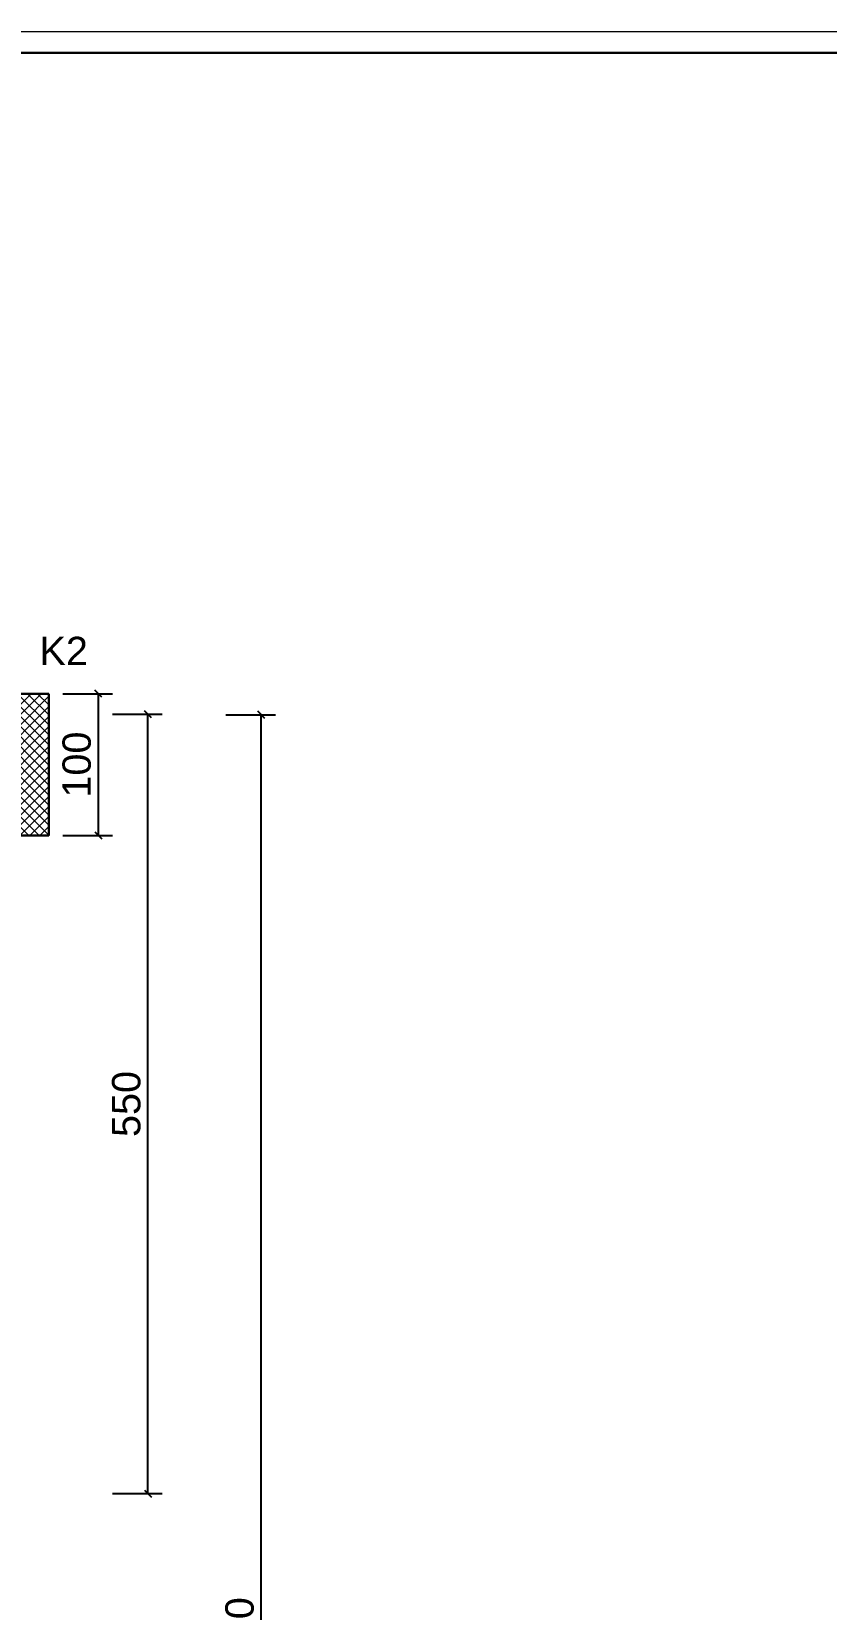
# Model space of a CAD drawing. Header units: millimetres. Extents: x -10 to 1564, y -8 to 383.
# Drawn here: x 9.22 to 20.44, y 13.99 to 36.26 of the extents above; entities that cross this region are included whole.
import ezdxf
from ezdxf.enums import TextEntityAlignment as Align

# ---------------------------------------------------------------- set-up
doc = ezdxf.new("R2010")
doc.units = ezdxf.units.MM
doc.header["$MEASUREMENT"] = 0
doc.layers.get('0').update_dxf_attribs({"lineweight": 5})
for name, color, linetype, lineweight in [('ars', 11, 'Continuous', 0), ('KOL', 1, 'Continuous', 30), ('KOP', 7, 'Continuous', 20), ('KOP GARIS', 1, 'Continuous', 30), ('not', 7, 'Continuous', 20), ('U', 6, 'Continuous', 20)]:
    doc.layers.add(name, color=color, linetype=linetype, lineweight=lineweight)
doc.styles.add('BOLD', font='arial.ttf')
doc.styles.get("Standard").update_dxf_attribs({"font": 'arial.ttf'})
doc.dimstyles.new('SK-50', dxfattribs={"dimscale": 0, "dimtxt": 0.4, "dimasz": 0.1, "dimexe": 0.2, "dimexo": 0, "dimgap": 0.1, "dimtad": 1, "dimdec": 0, "dimlfac": 50, "dimzin": 0, "dimdsep": 46, "dimtxsty": 'Standard', "dimblk": 'OBLIQUE', "dimcen": 0.09, "dimclrd": 256, "dimclre": 256, "dimclrt": 256, "dimadec": 0, "dimazin": 0, "dimtfac": 1, "dimtdec": 0, "dimtofl": 0, "dimtmove": 0, "dimatfit": 3, "dimldrblk": 'OBLIQUE', "dimfxl": 0, "dimtolj": 1, "dimtzin": 0, "dimarcsym": 0})

# ---------------------------------------------------------------- blocks, each defined once
blk = doc.blocks.new('k2')
at = {"layer": 'ars'}
h = blk.add_hatch(dxfattribs=at)
h.set_pattern_fill('_USER', color=256, scale=0.05, angle=45, double=1, pattern_type=0)
h.set_pattern_definition([(45, (0, -5.1), (-0.03535534, 0.03535534), []), (135, (0, -5.1), (-0.03535534, -0.03535534), [])])
h.paths.add_polyline_path([(-0.25, -0.5), (0.25, -0.5), (0.25, 0.5), (-0.25, 0.5)])
at = {"layer": 'KOL'}
blk.add_lwpolyline([(-0.25, -0.5), (0.25, -0.5), (0.25, 0.5), (-0.25, 0.5)], close=True, dxfattribs=at)
blk = doc.blocks.new('_Oblique')
at = {"color": 0, "linetype": 'ByBlock', "lineweight": -2}
blk.add_line((-0.5, -0.5), (0.5, 0.5), dxfattribs=at)
blk = doc.blocks.new('*D231')
at = {"layer": 'Defpoints', "color": 0}
for p in [(9.665, 26.914), (10.165, 26.914), (9.665, 24.914)]:
    blk.add_point(p, dxfattribs=at)
at = {"layer": 'U', "lineweight": -2}
for p, q in [((9.665, 26.914), (10.365, 26.914)), ((10.165, 24.914), (10.165, 26.914)), ((9.665, 24.914), (10.365, 24.914))]:
    blk.add_line(p, q, dxfattribs=at)
at = {"layer": 'U', "lineweight": -2, "xscale": 0.1, "yscale": 0.1, "zscale": 0.1}
for p, rotation in [((10.165, 26.914), 90), ((10.165, 24.914), 270)]:
    blk.add_blockref('_Oblique', p, dxfattribs=dict(at, rotation=rotation))
at = {"layer": 'U', "insert": (9.861, 25.914), "char_height": 0.4, "attachment_point": 5, "rotation": 90}
blk.add_mtext('\\A1;100', dxfattribs=at)
blk = doc.blocks.new('*D238')
at = {"layer": 'Defpoints', "color": 0}
for p in [(10.365, 26.624), (10.865, 26.624), (10.365, 15.623)]:
    blk.add_point(p, dxfattribs=at)
at = {"layer": 'U', "lineweight": -2}
for p, q in [((10.365, 26.624), (11.065, 26.624)), ((10.865, 15.623), (10.865, 26.624)), ((10.365, 15.623), (11.065, 15.623))]:
    blk.add_line(p, q, dxfattribs=at)
at = {"layer": 'U', "lineweight": -2, "xscale": 0.1, "yscale": 0.1, "zscale": 0.1}
for p, rotation in [((10.865, 26.624), 90), ((10.865, 15.623), 270)]:
    blk.add_blockref('_Oblique', p, dxfattribs=dict(at, rotation=rotation))
at = {"layer": 'U', "insert": (10.561, 21.123), "char_height": 0.4, "attachment_point": 5, "rotation": 90}
blk.add_mtext('\\A1;550', dxfattribs=at)
blk = doc.blocks.new('*D239')
at = {"layer": 'Defpoints', "color": 0}
for p in [(11.964, 26.616), (12.464, 26.616), (11.964, 0.414)]:
    blk.add_point(p, dxfattribs=at)
at = {"layer": 'U', "lineweight": -2}
for p, q in [((11.964, 26.616), (12.664, 26.616)), ((12.464, 0.414), (12.464, 26.616)), ((11.964, 0.414), (12.664, 0.414))]:
    blk.add_line(p, q, dxfattribs=at)
at = {"layer": 'U', "lineweight": -2, "xscale": 0.1, "yscale": 0.1, "zscale": 0.1}
for p, rotation in [((12.464, 26.616), 90), ((12.464, 0.414), 270)]:
    blk.add_blockref('_Oblique', p, dxfattribs=dict(at, rotation=rotation))
at = {"layer": 'U', "insert": (12.16, 13.54), "char_height": 0.4, "attachment_point": 5, "rotation": 90}
blk.add_mtext('\\A1;1310', dxfattribs=at)
blk = doc.blocks.new('KOP A3 DED')
blk.add_lwpolyline([(-21, 29.697), (21, 29.697), (21, 0), (-21, 0), (-21, 29.697)])
at = {"layer": 'KOP GARIS'}
blk.add_lwpolyline([(-20.8, 29.497), (20.8, 29.497), (20.8, 0.2), (-20.8, 0.2)], close=True, dxfattribs=at)
at = {"layer": 'KOP', "style": 'BOLD'}
for tag, p in [('JUDUL1', (15.945, 4.092)), ('JUDUL2', (15.945, 3.747)), ('JUDUL3', (15.945, 3.427)), ('NO', (17.215, 1.101)), ('REFF', (17.207, 0.727)), ('FILE', (17.189, 0.336))]:
    blk.add_attdef(tag, p, '', height=0.12, dxfattribs=at)
for tag, p in [('SCALE1', (18.171, 1.948)), ('NAME', (16.363, 1.738)), ('SCALE2', (18.169, 1.733)), ('DATE', (19.9, 1.757)), ('SCALE3', (18.17, 1.521))]:
    blk.add_attdef(tag, text='', height=0.12, dxfattribs=at).set_placement(p, align=Align.MIDDLE_CENTER)

msp = doc.modelspace()

# ---------------------------------------------------------------- block references
at = {"xscale": 1.5, "yscale": 1.5, "zscale": 1.5}
msp.add_blockref('KOP A3 DED', (21.07, -8.284), dxfattribs=at)
at = {"layer": 'KOL', "xscale": 2, "yscale": 2, "zscale": 2, "rotation": 180}
msp.add_blockref('k2', (8.965, 25.914), dxfattribs=at)

# ---------------------------------------------------------------- texts
at = {"layer": 'not', "insert": (9.267, 27.718), "char_height": 0.4, "attachment_point": 1}
msp.add_mtext_dynamic_manual_height_columns('\\pi0.06714;K2', width=0.74738, gutter_width=1, heights=[0], dxfattribs=at)

# ---------------------------------------------------------------- dimensions: what is measured, and where the dimension line sits
at = {"layer": 'U'}
for base, p1, p2, picture, middle in [((10.165, 26.914), (9.665, 24.914), (9.665, 26.914), '*D231', (10.165, 25.914)), ((10.865, 26.624), (10.365, 15.623), (10.365, 26.624), '*D238', (10.865, 21.123)), ((12.464, 26.616), (11.964, 0.414), (11.964, 26.616), '*D239', (12.464, 13.54))]:
    dim = msp.add_linear_dim(base=base, p1=p1, p2=p2, angle=90, dimstyle='SK-50', override={"dimscale": 1}, dxfattribs=at)
    dim.commit()
    dim.dimension.update_dxf_attribs({"geometry": picture, "text_midpoint": middle, "dimtype": 160})

doc.saveas('drawing.dxf')
